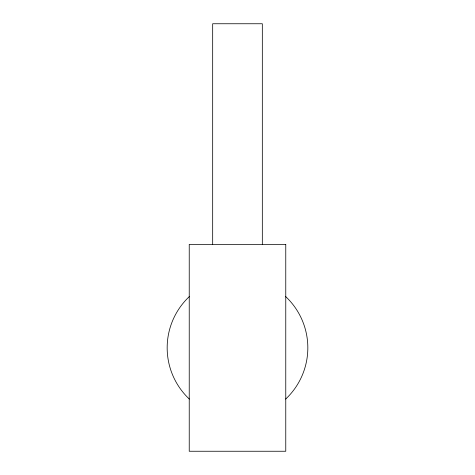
<?xml version="1.0" encoding="UTF-8"?>
<svg xmlns="http://www.w3.org/2000/svg" width="475" height="475" viewBox="0 0 475 475"><rect width="100%" height="100%" fill="white"/><g stroke="black" fill="none" stroke-linecap="round" stroke-linejoin="round"><path stroke-width="0.71" d="M262.325 244.393L262.325 23.75L212.675 23.75L212.675 244.393M285.647 296.554A70.33 70.33 0 0 1 285.647 399.089M189.353 399.089A70.33 70.33 0 0 1 189.353 296.554M285.766 244.393L189.234 244.393L189.234 451.25L285.766 451.25L285.766 244.393"/></g></svg>
